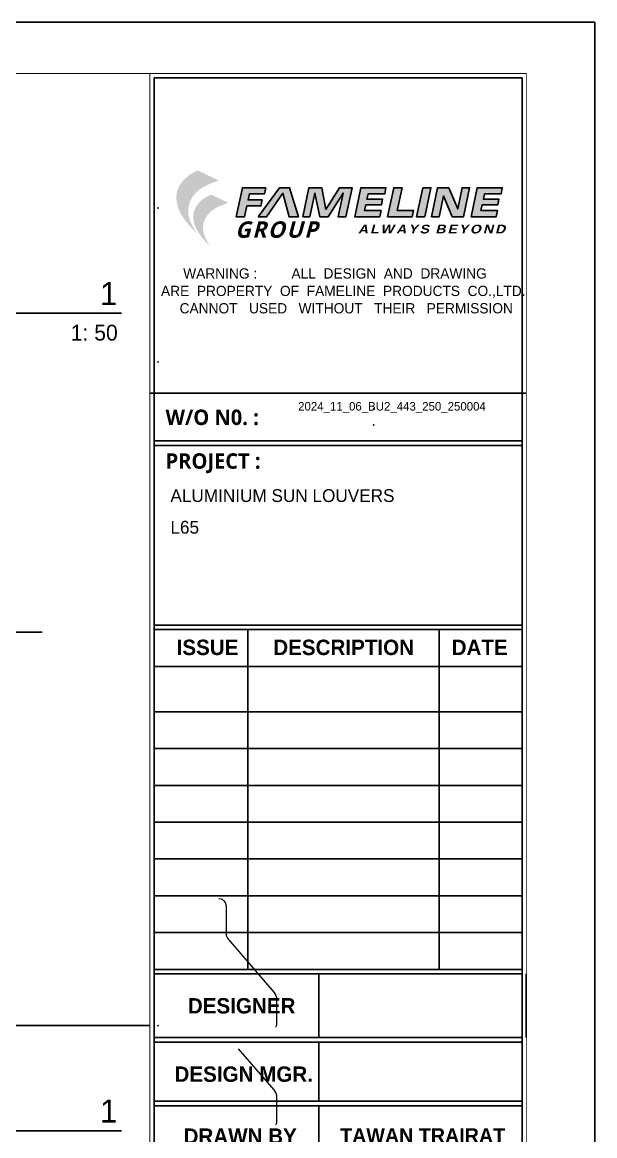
# Model space of a CAD drawing. Header units: millimetres. Extents: x -244126 to 368105, y -173968 to 259060.
# Drawn here: x -83547 to -80201, y 61991 to 68500 of the extents above; entities that cross this region are included whole.
import ezdxf
from ezdxf.enums import TextEntityAlignment as Align

# ---------------------------------------------------------------- set-up
doc = ezdxf.new("R2010")
doc.units = ezdxf.units.MM
doc.header["$MEASUREMENT"] = 0
for name, pattern in [('BORDER2', [22.225, 6.35, -3.175, 6.35, -3.175, 0, -3.175]), ('CENTER', [2, 1.25, -0.25, 0.25, -0.25]), ('TA_GL_000.00010', [0.000275, 0.0001, -2.5e-05, 2.5e-05, -2.5e-05, 0.0001]), ('TA_HL_003.00000', [19.5, 10.65, -8.85])]:
    doc.linetypes.add(name, pattern=pattern)
for name, color, linetype in [('000 - GRID', 8, 'CENTER'), ('000 - L I N E 0.1', 1, 'Continuous'), ('000 - T E X T', 4, 'Continuous'), ('000 - TITLEBLOCK', 4, 'Continuous'), ('A03_SUN LOUVER', 7, 'Continuous')]:
    doc.layers.add(name, color=color, linetype=linetype)
doc.styles.add('Cetury Gothic', font='GOTHIC.TTF')
doc.styles.add('MtXpl_Century_Gothic', font='GOTHICB.TTF')
doc.styles.add('TA', font='Cordia New.ttf', dxfattribs={"height": 4.5})

# ---------------------------------------------------------------- blocks, each defined once
blk = doc.blocks.new('A$Cfd196da9')
at = {"color": 0, "linetype": 'ByBlock', "const_width": 0.1}
blk.add_lwpolyline([(-143.5, -98), (96.5, -98), (96.5, 99), (-143.5, 99)], close=True, dxfattribs=at)
blk = doc.blocks.new('A$C5e861bfc')
h = blk.add_hatch(color=3)
h.dxf.hatch_style = 1
h.set_gradient(color1=(51, 51, 51), color2=(132, 132, 132), tint=1, name='INVHEMISPHERICAL')
edge = h.paths.add_edge_path()
edge.add_spline(control_points=[(5.54, -18.72), (5.44, -18.58), (5.23, -18.29), (4.89, -17.68), (4.56, -16.94), (4.44, -16.06), (4.56, -15.27), (4.88, -14.53), (5.5, -13.73), (6.6, -13.02), (7.54, -12.69), (8.06, -12.5)], knot_values=[0, 0, 0, 0, 3.999368, 8.221458, 16.423435, 22.935826, 28.683381, 35.030362, 41.70231, 52.106571, 65.045306, 65.045306, 65.045306, 65.045306], degree=3, periodic=0)
edge.add_line((8.06, -12.5), (5.6, -11.32))
edge.add_spline(control_points=[(5.6, -11.32), (5.32, -11.46), (4.73, -11.74), (3.98, -12.38), (3.4, -13.13), (3.1, -13.98), (3.08, -14.86), (3.32, -15.84), (3.79, -16.71), (4.37, -17.47), (4.91, -18.12), (5.32, -18.51), (5.54, -18.72)], knot_values=[0, 0, 0, 0, 7.114643, 15.455222, 22.761373, 29.246418, 36.248595, 42.954952, 52.716962, 59.173886, 65.493194, 72.469008, 72.469008, 72.469008, 72.469008], degree=3, periodic=0)
edge = h.paths.add_edge_path(flags=16)
edge.add_spline(control_points=[(6.49, -12.96), (6.44, -12.94), (6.24, -12.87), (5.74, -12.84), (4.99, -12.89), (4.16, -13.03), (3.69, -13.32), (3.49, -13.44)], knot_values=[0, 0, 0, 0, 1.056476, 5.025479, 11.599149, 18.811417, 24.352285, 24.352285, 24.352285, 24.352285], degree=3, periodic=0)
edge.add_spline(control_points=[(3.49, -13.44), (3.5, -13.41), (3.52, -13.37), (3.6, -13.21), (3.67, -13.09), (3.86, -12.81), (3.99, -12.66), (4.27, -12.37), (4.44, -12.22), (4.7, -12.02), (4.78, -11.96), (4.97, -11.84), (5.06, -11.79), (5.27, -11.67), (5.38, -11.62), (5.53, -11.54), (5.56, -11.53), (5.6, -11.51)], knot_values=[0.636744, 0.636744, 0.636744, 0.636744, 1.528083, 1.528083, 5.150301, 5.150301, 9.845601, 9.845601, 15.15015, 15.15015, 17.802424, 17.802424, 20.454698, 20.454698, 23.491903, 23.491903, 24.373762, 24.373762, 24.373762, 24.373762], degree=3, periodic=0)
edge.add_line((5.6, -11.51), (7.62, -12.48))
edge.add_spline(control_points=[(7.62, -12.48), (7.51, -12.52), (7.39, -12.56), (7.01, -12.71), (6.75, -12.82), (6.49, -12.96)], knot_values=[3.151221, 3.151221, 3.151221, 3.151221, 5.963358, 5.963358, 12.618488, 12.618488, 12.618488, 12.618488], degree=3, periodic=0)
h = blk.add_hatch(color=253)
h.dxf.hatch_style = 1
edge = h.paths.add_edge_path()
edge.add_spline(control_points=[(5.6, -11.51), (5.56, -11.53), (5.53, -11.54), (5.38, -11.62), (5.27, -11.67), (5.06, -11.79), (4.97, -11.84), (4.78, -11.96), (4.7, -12.02), (4.44, -12.22), (4.27, -12.37), (3.99, -12.66), (3.86, -12.81), (3.67, -13.09), (3.6, -13.21), (3.52, -13.37), (3.5, -13.41), (3.49, -13.44)], knot_values=[0.636744, 0.636744, 0.636744, 0.636744, 1.518603, 1.518603, 4.555808, 4.555808, 7.208082, 7.208082, 9.860357, 9.860357, 15.164905, 15.164905, 19.860205, 19.860205, 23.482423, 23.482423, 24.373762, 24.373762, 24.373762, 24.373762], degree=3, periodic=0)
edge.add_spline(control_points=[(3.49, -13.44), (3.69, -13.32), (4.16, -13.03), (4.99, -12.89), (5.74, -12.84), (6.24, -12.87), (6.44, -12.94), (6.49, -12.96)], knot_values=[0, 0, 0, 0, 5.540868, 12.753135, 19.326806, 23.295809, 24.352285, 24.352285, 24.352285, 24.352285], degree=3, periodic=0)
edge.add_spline(control_points=[(6.49, -12.96), (6.75, -12.82), (7.01, -12.71), (7.39, -12.56), (7.51, -12.52), (7.62, -12.48)], knot_values=[3.151221, 3.151221, 3.151221, 3.151221, 9.806351, 9.806351, 12.618488, 12.618488, 12.618488, 12.618488], degree=3, periodic=0)
edge.add_line((7.62, -12.48), (5.6, -11.51))
edge = h.paths.add_edge_path()
edge.add_spline(control_points=[(7.13, -14.3), (7.11, -14.31), (7.08, -14.32), (6.96, -14.38), (6.86, -14.43), (6.69, -14.52), (6.61, -14.57), (6.47, -14.67), (6.39, -14.72), (6.18, -14.88), (6.05, -15), (5.81, -15.25), (5.71, -15.37), (5.55, -15.59), (5.49, -15.7), (5.42, -15.83), (5.41, -15.86), (5.4, -15.88)], knot_values=[0.636744, 0.636744, 0.636744, 0.636744, 1.518603, 1.518603, 4.555808, 4.555808, 7.208082, 7.208082, 9.860357, 9.860357, 15.164905, 15.164905, 19.860205, 19.860205, 23.482423, 23.482423, 24.373762, 24.373762, 24.373762, 24.373762], degree=3, periodic=0)
edge.add_spline(control_points=[(5.4, -15.88), (5.44, -15.86), (5.49, -15.83), (5.54, -15.8)], knot_values=[0, 0, 0, 0, 1.522018, 1.522018, 1.522018, 1.522018], degree=3, periodic=0)
edge.add_spline(control_points=[(5.54, -15.8), (5.63, -15.75), (5.72, -15.7), (5.82, -15.65)], knot_values=[1.522018, 1.522018, 1.522018, 1.522018, 4.566053, 4.566053, 4.566053, 4.566053], degree=3, periodic=0)
edge.add_spline(control_points=[(5.82, -15.65), (5.85, -15.64), (5.95, -15.59), (6.05, -15.56), (6.12, -15.54)], knot_values=[4.566053, 4.566053, 4.566053, 4.566053, 5.540868, 7.610089, 7.610089, 7.610089, 7.610089], degree=3, periodic=0)
edge.add_spline(control_points=[(6.12, -15.54), (6.22, -15.51), (6.33, -15.49), (6.43, -15.47)], knot_values=[7.610089, 7.610089, 7.610089, 7.610089, 10.654125, 10.654125, 10.654125, 10.654125], degree=3, periodic=0)
edge.add_spline(control_points=[(6.43, -15.47), (6.51, -15.46), (6.67, -15.44), (6.83, -15.43), (6.91, -15.42)], knot_values=[10.654125, 10.654125, 10.654125, 10.654125, 12.753135, 15.220178, 15.220178, 15.220178, 15.220178], degree=3, periodic=0)
edge.add_spline(control_points=[(6.91, -15.42), (7.05, -15.41), (7.21, -15.4), (7.38, -15.41), (7.39, -15.41)], knot_values=[15.220178, 15.220178, 15.220178, 15.220178, 19.326806, 19.786231, 19.786231, 19.786231, 19.786231], degree=3, periodic=0)
edge.add_spline(control_points=[(7.39, -15.41), (7.47, -15.41), (7.55, -15.41), (7.63, -15.43)], knot_values=[19.786231, 19.786231, 19.786231, 19.786231, 22.069258, 22.069258, 22.069258, 22.069258], degree=3, periodic=0)
edge.add_spline(control_points=[(7.63, -15.43), (7.67, -15.43), (7.73, -15.44), (7.78, -15.46), (7.79, -15.46)], knot_values=[22.069258, 22.069258, 22.069258, 22.069258, 23.295809, 23.591276, 23.591276, 23.591276, 23.591276], degree=3, periodic=0)
edge.add_spline(control_points=[(7.79, -15.46), (7.81, -15.47), (7.84, -15.48), (7.86, -15.49)], knot_values=[23.591276, 23.591276, 23.591276, 23.591276, 24.352285, 24.352285, 24.352285, 24.352285], degree=3, periodic=0)
edge.add_spline(control_points=[(7.86, -15.49), (8.08, -15.38), (8.3, -15.29), (8.61, -15.16), (8.7, -15.13), (8.8, -15.1)], knot_values=[3.151221, 3.151221, 3.151221, 3.151221, 9.806351, 9.806351, 12.618488, 12.618488, 12.618488, 12.618488], degree=3, periodic=0)
edge.add_line((8.8, -15.1), (7.13, -14.3))
h = blk.add_hatch(color=3)
h.dxf.hatch_style = 1
h.set_gradient(color1=(51, 51, 51), color2=(132, 132, 132), tint=1, name='INVHEMISPHERICAL')
edge = h.paths.add_edge_path()
edge.add_spline(control_points=[(7.08, -20.22), (7, -20.11), (6.83, -19.87), (6.55, -19.37), (6.28, -18.76), (6.18, -18.04), (6.28, -17.39), (6.55, -16.78), (7.06, -16.12), (7.96, -15.54), (8.73, -15.27), (9.16, -15.11)], knot_values=[0, 0, 0, 0, 3.28902, 6.761203, 13.506384, 18.862075, 23.588778, 28.808439, 34.295348, 42.851654, 53.492273, 53.492273, 53.492273, 53.492273], degree=3, periodic=0)
edge.add_line((9.16, -15.11), (7.13, -14.14))
edge.add_spline(control_points=[(7.13, -14.14), (6.91, -14.25), (6.42, -14.49), (5.8, -15.01), (5.32, -15.63), (5.08, -16.33), (5.06, -17.05), (5.26, -17.86), (5.65, -18.57), (6.13, -19.2), (6.57, -19.74), (6.9, -20.06), (7.08, -20.22)], knot_values=[0, 0, 0, 0, 5.850974, 12.71014, 18.718608, 24.051811, 29.810295, 35.325501, 43.35363, 48.663707, 53.86061, 59.597414, 59.597414, 59.597414, 59.597414], degree=3, periodic=0)
edge = h.paths.add_edge_path(flags=16)
edge.add_spline(control_points=[(6.12, -15.54), (6.05, -15.56), (5.95, -15.59), (5.85, -15.64), (5.82, -15.65)], knot_values=[4.566053, 4.566053, 4.566053, 4.566053, 6.635274, 7.610089, 7.610089, 7.610089, 7.610089], degree=3, periodic=0)
edge.add_spline(control_points=[(5.82, -15.65), (5.72, -15.7), (5.63, -15.75), (5.54, -15.8)], knot_values=[1.522018, 1.522018, 1.522018, 1.522018, 4.566053, 4.566053, 4.566053, 4.566053], degree=3, periodic=0)
edge.add_spline(control_points=[(5.54, -15.8), (5.49, -15.83), (5.44, -15.86), (5.4, -15.88)], knot_values=[0, 0, 0, 0, 1.522018, 1.522018, 1.522018, 1.522018], degree=3, periodic=0)
edge.add_spline(control_points=[(5.4, -15.88), (5.41, -15.86), (5.42, -15.83), (5.49, -15.7), (5.55, -15.59), (5.71, -15.37), (5.81, -15.25), (6.05, -15), (6.18, -14.88), (6.39, -14.72), (6.47, -14.67), (6.61, -14.57), (6.69, -14.52), (6.86, -14.43), (6.96, -14.38), (7.08, -14.32), (7.11, -14.31), (7.13, -14.3)], knot_values=[0.636744, 0.636744, 0.636744, 0.636744, 1.528083, 1.528083, 5.150301, 5.150301, 9.845601, 9.845601, 15.15015, 15.15015, 17.802424, 17.802424, 20.454698, 20.454698, 23.491903, 23.491903, 24.373762, 24.373762, 24.373762, 24.373762], degree=3, periodic=0)
edge.add_line((7.13, -14.3), (8.8, -15.1))
edge.add_spline(control_points=[(8.8, -15.1), (8.7, -15.13), (8.61, -15.16), (8.3, -15.29), (8.08, -15.38), (7.86, -15.49)], knot_values=[3.151221, 3.151221, 3.151221, 3.151221, 5.963358, 5.963358, 12.618488, 12.618488, 12.618488, 12.618488], degree=3, periodic=0)
edge.add_spline(control_points=[(7.86, -15.49), (7.84, -15.48), (7.81, -15.47), (7.79, -15.46)], knot_values=[23.591276, 23.591276, 23.591276, 23.591276, 24.352285, 24.352285, 24.352285, 24.352285], degree=3, periodic=0)
edge.add_spline(control_points=[(7.79, -15.46), (7.78, -15.46), (7.73, -15.44), (7.67, -15.43), (7.63, -15.43)], knot_values=[22.069258, 22.069258, 22.069258, 22.069258, 22.364725, 23.591276, 23.591276, 23.591276, 23.591276], degree=3, periodic=0)
edge.add_spline(control_points=[(7.63, -15.43), (7.55, -15.41), (7.47, -15.41), (7.39, -15.41)], knot_values=[19.786231, 19.786231, 19.786231, 19.786231, 22.069258, 22.069258, 22.069258, 22.069258], degree=3, periodic=0)
edge.add_spline(control_points=[(7.39, -15.41), (7.38, -15.41), (7.21, -15.4), (7.05, -15.41), (6.91, -15.42)], knot_values=[15.220178, 15.220178, 15.220178, 15.220178, 15.679604, 19.786231, 19.786231, 19.786231, 19.786231], degree=3, periodic=0)
edge.add_spline(control_points=[(6.91, -15.42), (6.83, -15.43), (6.67, -15.44), (6.51, -15.46), (6.43, -15.47)], knot_values=[10.654125, 10.654125, 10.654125, 10.654125, 13.121167, 15.220178, 15.220178, 15.220178, 15.220178], degree=3, periodic=0)
edge.add_spline(control_points=[(6.43, -15.47), (6.33, -15.49), (6.22, -15.51), (6.12, -15.54)], knot_values=[7.610089, 7.610089, 7.610089, 7.610089, 10.654125, 10.654125, 10.654125, 10.654125], degree=3, periodic=0)
h = blk.add_hatch(color=3)
h.dxf.hatch_style = 1
h.paths.add_polyline_path([(10.09, -16.74), (11.08, -16.74), (11.34, -15.48), (12.98, -15.48), (13.13, -14.78), (11.49, -14.78), (11.64, -14.07), (13.4, -14.07), (13.56, -13.35), (10.81, -13.35)])
h.paths.add_polyline_path([(12.64, -16.74), (13.64, -16.74), (15.55, -14), (16.27, -16.74), (17.37, -16.74), (16.33, -13.35), (15.17, -13.35)])
h.paths.add_polyline_path([(19.3, -13.97), (19.86, -16.74), (20.86, -16.74), (22.59, -13.98), (22, -16.74), (22.91, -16.74), (23.63, -13.35), (22.16, -13.35), (20.58, -15.88), (20.1, -13.35), (18.59, -13.35), (17.87, -16.74), (18.71, -16.74)])
h.paths.add_polyline_path([(23.95, -16.74), (26.88, -16.74), (27.03, -16.02), (25.1, -16.02), (25.24, -15.36), (27.06, -15.36), (27.2, -14.69), (25.38, -14.69), (25.51, -14.07), (27.45, -14.07), (27.6, -13.35), (24.67, -13.35)])
h.paths.add_polyline_path([(27.79, -16.74), (30.67, -16.74), (30.82, -16.02), (28.91, -16.02), (29.48, -13.35), (28.51, -13.35)])
h.paths.add_polyline_path([(31.18, -16.74), (32.14, -16.74), (32.86, -13.35), (31.9, -13.35)])
h.paths.add_polyline_path([(32.92, -16.74), (33.8, -16.74), (34.32, -14.3), (35.35, -16.74), (36.65, -16.74), (37.37, -13.35), (36.5, -13.35), (35.98, -15.83), (34.93, -13.35), (33.64, -13.35)])
h.paths.add_polyline_path([(37.55, -16.74), (40.48, -16.74), (40.63, -16.02), (38.7, -16.02), (38.84, -15.36), (40.66, -15.36), (40.8, -14.69), (38.98, -14.69), (39.11, -14.07), (41.05, -14.07), (41.2, -13.35), (38.27, -13.35)])
at = {"color": 3, "linetype": 'Continuous'}
for p, q in [((0, -37.38), (44, -37.38)), ((11.47, -65.02), (11.47, -104.74)), ((33.82, -65.02), (33.82, -104.74)), ((0.5, -69.32), (43.5, -69.32)), ((0.5, -105.27), (0.5, -112.72)), ((19.76, -105.27), (19.76, -112.72)), ((44, -112.72), (44, -105.27)), ((0.5, -112.72), (43.5, -112.72)), ((19.76, -113.26), (19.76, -120.17)), ((19.76, -120.71), (19.76, -127.62))]:
    blk.add_line(p, q, dxfattribs=at)
at = {"color": 8, "linetype": 'Continuous'}
for p, q in [((0.5, -74.63), (43.5, -74.63)), ((0.5, -78.93), (43.5, -78.93)), ((0.5, -83.23), (43.5, -83.23)), ((0.5, -87.53), (43.5, -87.53)), ((0.5, -91.83), (43.5, -91.83)), ((0.5, -96.14), (43.5, -96.14)), ((0.5, -100.44), (43.5, -100.44))]:
    blk.add_line(p, q, dxfattribs=at)
at = {"color": 3}
for points in [[(13.56, -13.35), (10.81, -13.35), (10.09, -16.74), (11.08, -16.74), (11.34, -15.48), (12.98, -15.48), (13.13, -14.78), (11.49, -14.78), (11.64, -14.07), (13.4, -14.07), (13.56, -13.35)], [(12.64, -16.74), (15.17, -13.35), (16.33, -13.35), (17.37, -16.74), (16.27, -16.74), (15.55, -14), (13.64, -16.74), (12.64, -16.74)], [(17.87, -16.74), (18.71, -16.74), (19.3, -13.97), (19.86, -16.74), (20.86, -16.74), (22.59, -13.98), (22, -16.74), (22.91, -16.74), (23.63, -13.35), (22.16, -13.35), (20.58, -15.88), (20.1, -13.35), (18.59, -13.35), (17.87, -16.74)], [(29.48, -13.35), (28.51, -13.35), (27.79, -16.74), (30.67, -16.74), (30.82, -16.02), (28.91, -16.02), (29.48, -13.35)], [(31.9, -13.35), (32.86, -13.35), (32.14, -16.74), (31.18, -16.74), (31.9, -13.35)], [(32.92, -16.74), (33.8, -16.74), (34.32, -14.3), (35.35, -16.74), (36.65, -16.74), (37.37, -13.35), (36.5, -13.35), (35.98, -15.83), (34.93, -13.35), (33.64, -13.35), (32.92, -16.74)]]:
    blk.add_lwpolyline(points, dxfattribs=at)
for points in [[(25.51, -14.07), (27.45, -14.07), (27.6, -13.35), (24.67, -13.35), (23.95, -16.74), (26.88, -16.74), (27.03, -16.02), (25.1, -16.02), (25.24, -15.36), (27.06, -15.36), (27.2, -14.69), (25.38, -14.69)], [(39.11, -14.07), (41.05, -14.07), (41.2, -13.35), (38.27, -13.35), (37.55, -16.74), (40.48, -16.74), (40.63, -16.02), (38.7, -16.02), (38.84, -15.36), (40.66, -15.36), (40.8, -14.69), (38.98, -14.69)]]:
    blk.add_lwpolyline(points, close=True, dxfattribs=at)
at = {"color": 3, "linetype": 'Continuous'}
for points in [[(0.5, -42.94), (43.5, -42.94), (43.5, -43.48), (0.5, -43.48)], [(0.5, -64.48), (43.5, -64.48), (43.5, -65.02), (0.5, -65.02)], [(0.5, -105.27), (43.5, -105.27), (43.5, -104.74), (0.5, -104.74)], [(0.5, -120.17), (43.5, -120.17), (43.5, -113.26), (0.5, -113.26)], [(0.5, -127.62), (43.5, -127.62), (43.5, -120.71), (0.5, -120.71)]]:
    blk.add_lwpolyline(points, close=True, dxfattribs=at)
at = {"layer": '000 - T E X T', "color": 3, "const_width": 0.1}
blk.add_lwpolyline([(0, -197), (44, -197), (44, 0), (0, 0)], close=True, dxfattribs=at)
at = {"color": 4, "style": 'Cetury Gothic'}
for s, p in [(' WARNING :         ALL  DESIGN  AND  DRAWING', (3.45, -23.97)), ('ARE  PROPERTY  OF  FAMELINE  PRODUCTS  CO.,LTD.', (1.3, -26.01)), (' CANNOT   USED   WITHOUT   THEIR   PERMISSION', (3.03, -28.04))]:
    blk.add_text(s, height=1.2, dxfattribs=at).set_placement(p)
at = {"color": 4, "linetype": 'BORDER2', "style": 'MtXpl_Century_Gothic'}
blk.add_text('TAWAN TRAIRAT', height=1.7201, dxfattribs=at).set_placement((31.88, -124.17), align=Align.MIDDLE_CENTER)
at = {"color": 2, "attachment_point": 1, "style": 'Cetury Gothic'}
for s, width, insert, char_height in [('{\\f@Meiryo UI|b1|i1|c0|p34;\\T1.1;GROUP}', 12.1049, (9.96, -17.28), 1.9183), ('{\\fArial Black|b0|i1|c0|p34;\\T1.2;ALWAYS BEYOND}', 19.6239, (24.32, -17.67), 1.0231)]:
    blk.add_mtext_dynamic_manual_height_columns(s, width=width, gutter_width=3.2, heights=[0], dxfattribs=dict(at, insert=insert, char_height=char_height))
at = {"color": 4, "char_height": 1.8, "style": 'Cetury Gothic'}
for s, insert, attachment_point in [('{\\f@Malgun Gothic|b1|i0|c0|p34;W/O N0. :}', (1.84, -39.29), 1), ('{\\f@Malgun Gothic|b1|i0|c0|p34;PROJECT :}', (1.84, -44.4), 1), ('{\\fCentury Gothic|b1|i0|c0|p34;ISSUE}', (6.74, -66.19), 2), ('{\\fCentury Gothic|b1|i0|c0|p34;DESCRIPTION}', (22.65, -66.19), 2), ('{\\fCentury Gothic|b1|i0|c0|p34;DATE}', (38.55, -66.19), 2), ('{\\fCentury Gothic|b1|i0|c0|p34;DESIGNER}', (4.44, -108.1), 1), ('{\\fCentury Gothic|b1|i0|c0|p34;DESIGN MGR.}', (2.88, -116.09), 1), ('{\\fCentury Gothic|b1|i0|c0|p34;DRAWN BY}', (3.94, -123.34), 1)]:
    blk.add_mtext(s, dxfattribs=dict(at, insert=insert, attachment_point=attachment_point))
blk = doc.blocks.new('*U1679')
for p in [(13557.5, 8238.3), (13557.5, 8145.7)]:
    blk.add_point(p)
at = {"layer": '000 - L I N E 0.1', "color": 21, "linetype": 'Continuous'}
blk.add_lwpolyline([(14494, 10500), (14850, 10500), (14850, 10144)], dxfattribs=at)
at = {"layer": '000 - T E X T', "color": 3, "const_width": 5}
blk.add_lwpolyline([(14450, 350), (12250, 350), (12250, 10200), (14450, 10200)], close=True, dxfattribs=at)
at = {"layer": '000 - T E X T', "color": 3}
blk.add_lwpolyline([(14425, 375), (12275, 375), (12275, 10175), (14425, 10175)], close=True, dxfattribs=at)
at = {"layer": '000 - TITLEBLOCK', "color": 250}
blk.add_lwpolyline([(0, 0), (14850, 0), (14850, 10500), (0, 10500)], close=True, dxfattribs=at)
at = {"xscale": 50, "yscale": 50, "zscale": 50}
blk.add_blockref('A$C5e861bfc', (12250, 10200), dxfattribs=at)
at = {"layer": '000 - T E X T', "color": 3, "xscale": 50, "yscale": 50, "zscale": 50}
blk.add_blockref('A$Cfd196da9', (7425, 5250), dxfattribs=at)
at = {"color": 4, "style": 'TA'}
blk.add_attdef('PAPER_SIZE', text='', height=62.5, dxfattribs=at).set_placement((14215, 249.4), align=Align.MIDDLE_RIGHT)
blk.add_attdef('SCALE_SIZE', text='', height=62.5, dxfattribs=at).set_placement((14337.8, 250.7), align=Align.MIDDLE_LEFT)
at = {"layer": '000 - T E X T', "color": 250, "style": 'TA'}
for tag, height, p in [('SUPERLINK', 50, (431.6, 10394.1)), ('NAMEFILE', 50, (431.6, 10294.1)), ('SC', 1000, (84.1, 9380.3))]:
    blk.add_attdef(tag, text='', height=height, dxfattribs=at).set_placement(p, align=Align.MIDDLE_LEFT)
at = {"layer": '000 - T E X T', "color": 4, "style": 'TA'}
for tag, height, p in [('PRELIM_NAME_JOB_1', 50, (13116.6, 8254.8)), ('PRELIM_NAME_JOB_2', 50, (13116.6, 8145.7)), ('PRELIM_NAME_PROJECT_1', 75, (12370.2, 7732.8)), ('PRELIM_NAME_PROJECT_2', 75, (12370.2, 7547.8)), ('PRELIM_NAME_PROJECT_3', 75, (12370.2, 7362.8)), ('PRELIM_NAME_TITLE_3', 60, (12387.7, 1849.7)), ('DRAWING_NO1', 60, (12365.3, 822.9)), ('DRAWING_NO2', 60, (12365.3, 622.9)), ('PRELIM_NAME_TITLE_1', 1.2, (247.8, 43.7)), ('PRELIM_NAME_TITLE_2', 1.2, (247.8, 40.3))]:
    blk.add_attdef(tag, text='', height=height, dxfattribs=at).set_placement(p, align=Align.MIDDLE_LEFT)
at = {"layer": '000 - T E X T', "color": 4, "style": 'Cetury Gothic'}
for tag, p in [('SHEET_NO.', (14039.5, 849.9)), ('TOTAL_SHEET_NO.', (14024.1, 441))]:
    blk.add_attdef(tag, text='', height=90, dxfattribs=at).set_placement(p, align=Align.CENTER)
at = {"layer": '000 - T E X T', "color": 4, "style": 'TA'}
blk.add_attdef('NAME_REMARK', (1382.1, 432.6), '', height=100, dxfattribs=at)
blk = doc.blocks.new('*U2939')
at = {"color": 3}
blk.add_point((0, -2702), dxfattribs=at)
at = {"layer": '000 - GRID', "color": 0, "linetype": 'ByBlock'}
blk.add_line((0, 144.4), (0, -2846.4), dxfattribs=at)
at = {"layer": '000 - GRID', "color": 0}
blk.add_point((0, 0), dxfattribs=at)
at = {"style": 'TA', "flags": 1}
blk.add_attdef('LOCATION', (6, 6), '', height=4.5, dxfattribs=at)
blk = doc.blocks.new('*U1718')
at = {"color": 4}
blk.add_line((-4.26, 5.7), (-39.26, 5.7), dxfattribs=at)
at = {"linetype": 'TA_GL_000.00010'}
blk.add_point((0, 18), dxfattribs=at)
blk.add_point((0, 0))
at = {"color": 4, "linetype": 'BORDER2', "style": 'Cetury Gothic'}
blk.add_text('SCALE', height=1.8, dxfattribs=at).set_placement((-38.07, 2.51))
at = {"color": 0, "style": 'TA'}
for tag, p in [('HEADING2', (-38.33, 10.65)), ('HEADING', (-38.33, 6.65))]:
    blk.add_attdef(tag, p, '', height=2.5, dxfattribs=at)
for tag, height, p in [('LO', 2.7, (-4.76, 6.65)), ('SC', 1.85, (-4.7, 2.51))]:
    blk.add_attdef(tag, text='', height=height, dxfattribs=at).set_placement(p, align=Align.RIGHT)
blk = doc.blocks.new('*U2947')
at = {"color": 4}
blk.add_line((-4.26, 5.7), (-39.26, 5.7), dxfattribs=at)
at = {"linetype": 'TA_GL_000.00010'}
blk.add_point((0, 18), dxfattribs=at)
blk.add_point((0, 0))
at = {"color": 4, "linetype": 'BORDER2', "style": 'Cetury Gothic'}
blk.add_text('SCALE', height=1.8, dxfattribs=at).set_placement((-38.07, 2.51))
at = {"color": 0, "style": 'TA'}
for tag, p in [('HEADING2', (-38.33, 10.65)), ('HEADING', (-38.33, 6.65))]:
    blk.add_attdef(tag, p, '', height=2.5, dxfattribs=at)
for tag, height, p in [('LO', 2.7, (-4.76, 6.65)), ('SC', 1.85, (-4.7, 2.51))]:
    blk.add_attdef(tag, text='', height=height, dxfattribs=at).set_placement(p, align=Align.RIGHT)

msp = doc.modelspace()

# ---------------------------------------------------------------- linework, layer by layer
at = {"color": 6}
msp.add_line((-94801.11001, 62634.64292), (-82801.11001, 62634.64292), dxfattribs=at)
at = {"layer": 'A03_SUN LOUVER', "color": 0, "linetype": 'Continuous', "lineweight": 0, "extrusion": (-4.996e-16, 0.816497, 0.57735)}
for p, q in [((-82355.7588, 63331.59429), (-82355.7588, 63170.18554)), ((-82342.13189, 63137.29714), (-82076.79192, 62830.04243)), ((-82060.76025, 62791.3502), (-82060.76025, 62640.33829)), ((-82284.93761, 62499.5205), (-82076.79192, 62258.49482)), ((-82060.76025, 62219.80259), (-82060.76025, 62068.79068))]:
    msp.add_line(p, q, dxfattribs=at)
at = {"layer": 'A03_SUN LOUVER', "color": 0, "linetype": 'Continuous', "lineweight": 0, "extrusion": (-1.79415e-16, 8.87111e-17, -1)}
msp.add_ellipse((-82379.80024, 63345.58663), major_axis=(-17, 29.44486), ratio=0.5773502692, start_param=0, end_param=2.3602293802, dxfattribs=at)
at = {"layer": 'A03_SUN LOUVER', "color": 0, "linetype": 'Continuous', "lineweight": 0}
msp.add_ellipse((-82331.71717, 63156.30509), major_axis=(17, -29.44486), ratio=0.5773502692, start_param=-2.3561944902, end_param=-1.2334328302, dxfattribs=at)
at = {"layer": 'A03_SUN LOUVER', "color": 0, "linetype": 'Continuous', "lineweight": 0, "extrusion": (-2.47807e-16, -1.48742e-17, -1)}
for centre in [(-82089.04452, 62807.68013), (-82089.04452, 62236.13252)]:
    msp.add_ellipse(centre, major_axis=(20, -34.64102), ratio=0.5773502692, start_param=-1.9081598234, end_param=-0.7853981634, dxfattribs=at)
at = {"layer": 'A03_SUN LOUVER', "color": 0, "linetype": 'Continuous', "lineweight": 0, "extrusion": (-1.07304e-16, 1.30344e-16, -1)}
msp.add_ellipse((-82084.80169, 62654.32884), major_axis=(17, -29.44486), ratio=0.5773502692, start_param=-0.7814277942, end_param=0, dxfattribs=at)
at = {"layer": 'A03_SUN LOUVER', "color": 0, "linetype": 'Continuous', "lineweight": 0, "extrusion": (-2.51526e-16, 4.70777e-17, -1)}
msp.add_ellipse((-82084.80169, 62082.78123), major_axis=(17, -29.44486), ratio=0.5773502692, start_param=-0.7814277942, end_param=0, dxfattribs=at)

# ---------------------------------------------------------------- block references
at = {"color": 2, "linetype": 'TA_HL_003.00000'}
ref = msp.add_blockref('*U1679', (-95051.11001, 58000.25635), dxfattribs=at)
ref.add_attrib('PRELIM_NAME_JOB_1', '2024_11_06_BU2_443_250_250004', dxfattribs={"layer": '000 - T E X T', "color": 4, "height": 50, "style": 'TA'}).set_placement((-81934.48488, 66255.0316), align=Align.MIDDLE_LEFT)
ref.add_attrib('PRELIM_NAME_PROJECT_1', 'ALUMINIUM SUN LOUVERS', dxfattribs={"layer": '000 - T E X T', "color": 4, "height": 75, "style": 'TA'}).set_placement((-82680.94626, 65733.01283), align=Align.MIDDLE_LEFT)
ref.add_attrib('PRELIM_NAME_PROJECT_2', 'L65', dxfattribs={"layer": '000 - T E X T', "color": 4, "height": 75, "style": 'TA'}).set_placement((-82680.94626, 65548.01283), align=Align.MIDDLE_LEFT)
at = {"layer": '000 - GRID', "xscale": -2.424011440755047, "yscale": 2.424011440755047, "zscale": 2.424011440755047, "rotation": 90}
for p in [(-90329.89712, 64934.64292), (-90329.89712, 62634.64292)]:
    msp.add_blockref('*U2939', p, dxfattribs=at)
at = {"layer": '000 - T E X T', "xscale": 50, "yscale": 50, "zscale": 50}
for name, p, values in [('*U1718', (-82753.66083, 66513.91985), {'HEADING': 'PLAN VIEW', 'LO': '1', 'SC': '1: 50'}), ('*U2947', (-82753.66083, 61734.64292), {'HEADING': 'FRONT VIEW', 'LO': '1', 'SC': '1: 50'})]:
    msp.add_blockref(name, p, dxfattribs=at).add_auto_attribs(values)

doc.saveas('drawing.dxf')
